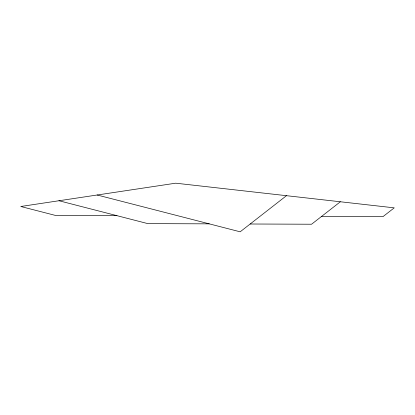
<?xml version="1.0" encoding="UTF-8"?>
<svg xmlns="http://www.w3.org/2000/svg" width="415" height="415" viewBox="0 0 415 415"><rect width="100%" height="100%" fill="white"/><g stroke="black" fill="none" stroke-linecap="round" stroke-linejoin="round"><path stroke-width="0.62" d="M286.475 195.688L240.161 231.809L97.167 195.003M340.362 201.768L311.572 224.225L250.178 224.001M116.931 215.67L55.532 215.447L20.75 206.494L175.711 183.191L394.25 207.848L382.983 216.635L321.589 216.412M209.243 223.851L147.849 223.628L58.961 200.746"/></g></svg>
